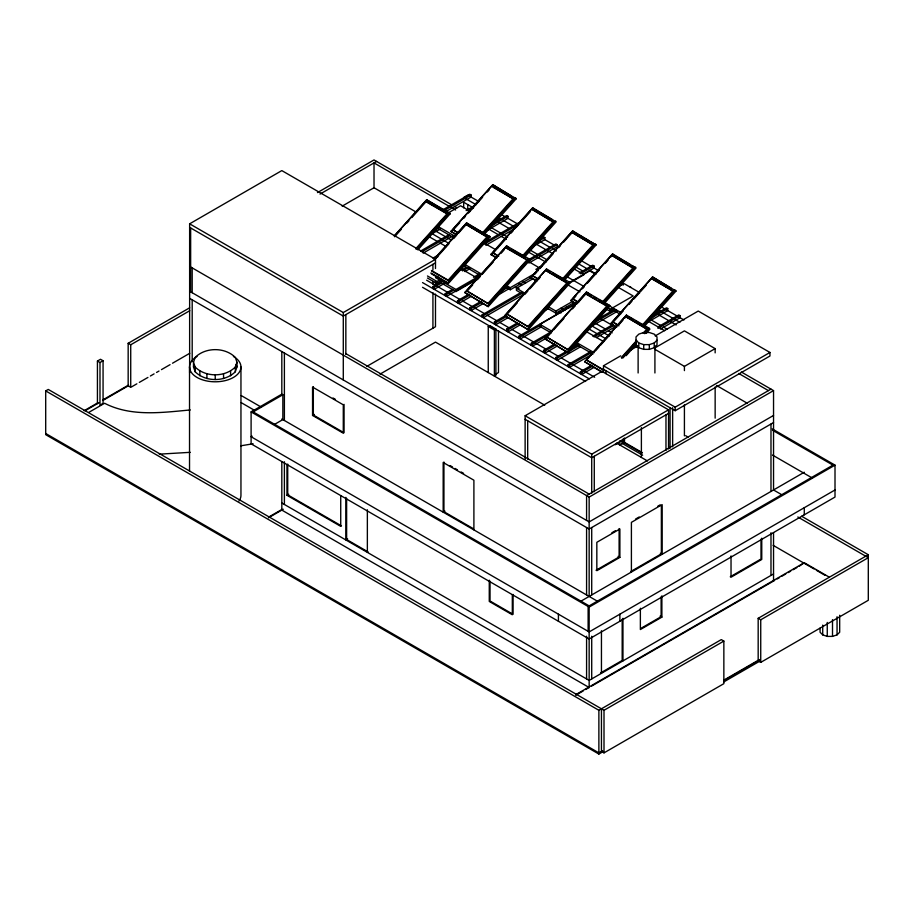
<?xml version="1.0" encoding="UTF-8"?>
<svg xmlns="http://www.w3.org/2000/svg" width="914" height="914" viewBox="0 0 914 914"><rect width="100%" height="100%" fill="white"/><g stroke="black" fill="none" stroke-linecap="round" stroke-linejoin="round"><path stroke-width="1.37" d="M193.505 362.218L195.162 357.42C205.479 347.046 225.004 347.046 235.321 357.42L236.966 362.218L236.966 366.948L235.321 371.758C225.004 382.132 205.479 382.132 195.162 371.758L193.505 366.948L193.505 362.218L195.162 367.028L195.162 371.758M193.505 366.948L194.339 364.549M235.321 371.758L235.321 367.028L236.966 362.218M394.357 235.766L426.632 199.743L449.688 213.053L450.122 213.876L417.835 249.899M394.322 236.189L425.707 201.171L447.22 213.59L447.529 214.162L416.144 249.179M394.631 236.76L401.28 229.334M406.993 222.97L408.889 220.845M411.883 217.521L426.015 201.743L425.707 201.171M415.836 248.608L447.22 213.59M417.401 249.076L449.688 213.053M456.223 234.909L450.933 231.288L492.715 184.662L516.193 198.795L484.854 233.756M457.88 232.933L452.796 229.597L491.789 186.09L513.599 199.081L483.163 233.036M451.367 232.099L459.753 222.742M463.558 218.503L465.454 216.378M468.459 213.031L474.012 206.827M475.109 205.616L482.581 197.275M487.333 191.974L489.23 189.849M434.31 258.833L466.586 222.81L490.075 236.943L448.294 283.557L431.305 273.754M434.276 259.256L465.66 224.238L487.482 237.229L448.488 280.735L431.751 271.081M435.692 258.593L448.843 243.912M453.607 238.611L456.452 235.424M459.422 232.11L467.02 223.633L466.586 222.81M482.866 232.464L513.302 198.509M483.472 233.995L515.759 197.972M448.488 280.735L448.18 280.164L487.173 236.657M448.294 283.557L447.86 282.734L489.641 236.12M496.165 257.977L490.887 254.343L532.668 207.729L556.146 221.862L524.807 256.823M497.822 256L492.737 252.664L531.742 209.157L553.553 222.148L523.116 256.103M491.321 255.166L497.799 247.934M497.97 247.751L506.356 238.383M511.12 233.07L513.017 230.956M516.01 227.62L530.143 211.854M464.758 292.491L506.539 245.877L529.594 259.188L530.029 260.01L488.247 306.624L464.758 292.491L488.247 306.624M466.62 290.812L505.613 247.306L527.127 259.725L527.435 260.296L488.43 303.802L466.62 290.812L488.43 303.802M466.928 291.383L472.629 285.019M477.382 279.707L480.238 276.531M482.284 274.246L493.549 261.667M501.158 253.178L504.014 250.002M522.819 255.532L553.244 221.576M524.373 256L555.712 221.039M488.133 303.231L527.127 259.725M487.813 305.802L529.594 259.188M536.118 281.044L530.84 277.41L572.621 230.796L596.099 244.929L564.761 279.89M537.775 279.067L532.691 275.731L571.684 232.225L593.506 245.215L563.07 279.17M534.896 274.177L536.804 272.064M539.82 268.705L552.97 254.023M558.671 247.648L560.579 245.535M563.55 242.21L573.044 231.619L572.621 230.796M504.711 315.558L546.492 268.945L569.548 282.255L569.97 283.077L528.201 329.691L504.711 315.558L528.201 329.691M506.573 313.879L545.567 270.361L567.08 282.792L567.377 283.363L528.383 326.869L506.573 313.879L528.383 326.869M505.145 316.381L517.335 302.774M524.944 294.285L527.801 291.109M529.834 288.835L540.163 277.308M562.761 278.599L593.197 244.644M563.378 280.13L595.665 244.107M528.086 326.298L567.08 282.792M527.766 328.869L569.548 282.255M576.071 304.099L570.793 300.478L612.563 253.864L636.053 267.996L604.714 302.957M577.728 302.134L572.644 298.798L611.637 255.28L633.459 268.282L603.023 302.237M572.952 299.369L575.797 296.182M582.458 288.755L584.366 286.63M587.359 283.294L599.584 269.653M605.285 263.289L608.141 260.102M611.1 256.8L612.997 254.686L612.563 253.864M544.664 338.626L586.445 292.012L609.489 305.322L609.924 306.144L568.154 352.758L544.664 338.626L568.154 352.758M546.526 336.946L585.52 293.428L607.033 305.859L607.33 306.43L568.337 349.936L546.526 336.946L568.337 349.936M545.098 339.448L551.588 332.216M553.644 329.92L563.949 318.415M572.507 308.863L575.363 305.687M577.385 303.425L585.817 294.011L585.52 293.428M602.714 301.666L633.151 267.711M603.331 303.197L635.618 267.174M568.04 349.365L607.033 305.859M567.72 351.936L609.489 305.322M616.025 327.166L610.746 323.545L652.516 276.931L676.006 291.063L644.667 326.024M618.881 325.887L612.597 321.865L651.591 278.347L673.412 291.349L642.976 325.304M611.169 324.367L623.359 310.76M629.072 304.396L631.928 301.209M633.962 298.947L639.537 292.72M640.611 291.52L646.187 285.294M602.04 372.318L584.617 361.693L626.398 315.079L649.443 328.389L649.877 329.211L646.084 333.439M603.514 370.239L586.48 360.013L625.473 316.495L646.986 328.914L647.283 329.497L644.427 332.673M595.334 351.033L599.138 346.783M600.247 345.561L610.552 334.056M619.121 324.504L622.925 320.254M624.936 318.015L626.833 315.901L626.398 315.079M642.668 324.733L673.104 290.766M643.285 326.264L675.572 290.241M621.303 357.568L636.521 340.591M643.182 333.164L646.986 328.914M621.611 358.151L636.83 341.173M622.857 358.048L636.155 343.218M644.701 333.679L649.443 328.389M626.136 355.695L636.59 344.041M636.018 340.191L638.829 343.001L643.707 344.624L649.328 344.624L654.196 343.001L657.006 340.191M654.196 347.731L657.006 344.921L657.006 336.935L654.196 334.124L649.328 332.502L643.707 332.502L638.829 334.124L636.018 336.935L636.018 344.921L638.829 347.731L643.707 349.354L649.328 349.354L654.196 347.731L654.196 343.001M820.087 628.067L820.087 632.248L822.714 634.876L827.261 636.395L832.505 636.395L837.053 634.876L839.68 632.248L839.68 615.259M195.162 367.028C205.479 377.402 225.004 377.402 235.321 367.028M189.632 372.866L189.632 223.827L281.82 170.598L435.487 259.313L435.487 268.533M317.478 192.591L374.02 159.95L452.007 204.965M320.037 194.076L376.579 161.424M342.167 206.141L374.123 187.69M602.589 751.914L598.876 754.05L45.7 434.676L45.7 390.906L48.259 389.433L604.005 710.281L723.854 641.091L723.854 683.672L604.005 752.873L601.446 751.388L601.446 708.807M97.432 403.622L97.432 361.041L100.506 359.271L103.065 360.744L103.065 403.325M129.868 386.862L128.166 385.879L128.166 343.298L189.632 307.812M97.432 361.041L99.992 362.515L103.065 360.744M128.166 343.298L130.725 344.772L189.735 310.714M84.077 410.74L97.661 402.903M102.608 400.046L128.543 385.08M85.253 410.66L98.838 402.811M103.785 399.955L128.543 385.662M102.048 403.919L99.992 405.108L99.992 362.515M136.871 383.811L130.725 387.365L130.725 344.772M139.328 382.395L147.931 377.425M150.399 376.008L154.078 373.872M156.545 372.455L159.002 371.038M161.458 369.622L170.061 364.652M172.518 363.224L189.735 353.295M88.749 412.42L104.607 403.268C130.976 416.921 161.904 412.58 190.295 409.952M442.764 209.866L469.807 194.248L471.087 194.99L471.087 197.058L446.5 211.26M444.044 210.608L471.087 194.99M448.42 212.813L460.587 205.787L470.379 211.442M466.117 210.574L474.72 205.604M434.207 230.477L437.897 228.351M468.631 210.608L472.31 208.472M430.517 234.681L440.354 229.003M420.634 251.03L448.911 234.704M421.914 251.773L450.191 235.446M423.148 253.132L452.647 236.098M432.928 258.125L437.84 255.292M494.394 222.639L506.687 215.544L507.967 216.287L507.967 218.355L487.071 230.419M434.207 258.868L437.897 256.743M490.749 226.215L507.967 216.287M189.632 223.827L343.287 312.542L435.487 259.313M435.487 262.855L343.287 316.084L189.632 227.369M484.557 242.518L518.981 222.639M484.603 243.958L517.804 224.798M485.837 245.318L515.336 228.294M437.897 276.257L435.487 277.65L455.972 289.475L476.468 277.65L476.468 279.718L455.972 291.543L439.108 281.798M427.466 275.971L437.029 281.489L440.651 279.398M427.466 278.039L437.029 283.557L440.651 281.466M432.928 288.584L432.928 286.516L440.297 282.255M461.204 270.19L466.117 267.356M432.928 286.516L434.207 287.259L441.588 282.997M462.484 270.932L468.631 267.379M444.044 283.648L434.207 289.327L434.207 287.259M464.94 271.584L469.853 268.739M445.221 295.679L445.221 293.611L452.59 289.361M473.498 277.285L479.644 273.743M541.099 238.257L543.567 236.84L544.847 237.571L544.847 239.651L533.776 246.037M445.221 293.611L446.5 294.354L453.881 290.092M476 277.319L480.924 274.486M537.466 241.833L544.847 237.571M477.234 278.679L446.5 296.422L446.5 294.354M772.25 428.906L835.008 465.135L835.008 497.067L589.153 639.012L251.099 443.838L251.099 411.906L281.82 394.163L282.849 394.757L282.849 419.595L274.531 424.393M253.144 411.906L282.849 394.757M457.514 302.785L457.514 300.706L468.574 294.319M528.806 259.542L555.861 243.935L557.14 244.678L557.14 246.746L528.863 263.061M457.514 300.706L458.794 301.449L469.853 295.062M528.863 260.993L557.14 244.678M471.087 296.422L458.794 303.517L458.794 301.449M366.697 366.445L435.487 326.732L435.487 294.091M541.956 265.848L535.878 269.367L538.266 270.75M469.807 309.88L469.807 307.812L480.867 301.426M504.22 287.933L506.687 286.516M538.643 268.065L541.099 266.648M469.807 307.812L471.087 308.544L482.146 302.157M501.82 290.801L507.967 287.259M252.115 436.149L251.099 436.743L589.153 631.917L835.008 489.973M506.584 285.568L510.275 287.704L534.701 273.594M483.38 303.517L471.087 310.623L471.087 308.544M498.13 295.005L509.189 288.618M505.351 286.927L510.275 289.772L531.034 277.776M523.813 294.628L516.41 290.366L516.41 288.287L533.479 278.439M482.101 316.975L482.101 314.907L521.437 292.194M379.996 374.146L435.487 342.11L544.744 405.188M482.101 314.907L483.38 315.65L522.717 292.937M312.554 415.447L343.287 433.19L343.287 404.811L312.554 387.068L312.554 415.447L314.347 414.419M523.951 294.297L483.38 317.718L483.38 315.65M494.394 324.07L494.394 322.002L505.453 315.616M579.213 273.035L592.729 265.22L594.02 265.963L594.02 268.031L582.949 274.417M488.247 326.435L489.778 325.555L495.925 329.097L495.925 375.231L494.394 376.122L494.394 329.988L488.247 326.435L488.247 372.569M494.394 322.002L495.674 322.745L506.733 316.358M580.493 273.766L594.02 265.963M507.967 317.718L495.674 324.813L495.674 322.745M569.034 282.746L589.656 270.841L595.711 274.337M569.433 283.112L584.023 274.691L573.272 268.476M494.394 329.988L495.925 329.097M506.687 331.165L506.687 329.097L516.513 323.419M506.687 329.097L507.967 329.84L519.026 323.453M520.26 324.813L507.967 331.908L507.967 329.84M544.847 310.623L548.526 308.486M548.457 306.796L555.861 311.057L572.918 301.209M547.223 308.155L555.861 313.136L574.141 302.58M518.981 338.271L518.981 336.192L576.757 302.842M551.096 332.856L539.98 326.435L539.98 324.367L574.3 304.556M518.981 336.192L520.26 336.935L541.157 324.87M541.157 326.938L520.26 339.003L520.26 336.935M617.921 287.053L623.976 283.557L639.857 292.731M531.274 345.366L531.274 343.298L550.936 331.942M531.274 343.298L532.554 344.03L548.526 334.81M546.069 338.294L532.554 346.109L532.554 344.03M495.411 374.34L498.484 372.569L498.484 330.628M286.95 464.541L286.95 495.297L288.744 494.257M607.73 307.892L610.152 309.286L633.196 295.976L618.687 287.602M606.519 309.263L610.152 311.354L613.785 309.252M543.567 352.461L543.567 350.393L554.627 344.007M596.419 319.877L613.637 309.937M543.567 350.393L544.847 351.136L555.906 344.738M594.02 322.745L616.139 309.972M557.14 346.109L544.847 353.204L544.847 351.136M590.33 326.938L617.373 311.331M268.476 517.198L282.06 509.361M268.476 517.792L283.294 509.235M555.861 359.556L555.861 357.488L566.92 351.102M571.833 348.257L577.979 344.715M592.729 336.192L612.403 324.847M555.861 357.488L557.14 358.231L579.259 345.458M594.02 336.935L613.682 325.578M580.493 346.817L557.14 360.299L557.14 358.231M596.476 337.586L616.139 326.229M568.154 366.651L568.154 364.583L590.273 351.81M651.739 316.324L666.489 307.812L667.768 308.544L667.768 310.623L648.106 321.968M568.154 364.583L569.433 365.326L591.552 352.553M651.796 317.775L667.768 308.544M591.552 354.621L569.433 367.394L569.433 365.326M580.436 373.757L580.436 371.678L591.507 365.292M657.886 326.972L678.782 314.907L680.062 315.65L680.062 317.718L660.399 329.074M580.436 371.678L581.727 372.421L592.786 366.034M657.943 328.423L680.062 315.65M594.02 367.394L581.727 374.489L581.727 372.421M603.491 372.112L603.491 365.771L620.72 355.82M630.569 350.142L637.949 345.88M655.178 335.929L698.25 311.057L769.954 352.461L769.954 356.014L675.195 410.717L603.491 369.313M525.127 459.034L525.127 415.744L601.949 371.392L668.545 409.826L668.545 448.865M654.915 347.903L684.415 330.879L715.148 348.622L715.148 352.873M347.64 538.917L345.846 539.946L345.846 497.365M654.915 349.331L684.415 366.365L715.148 348.622M444.958 511.12L443.176 512.148L443.176 462.473L473.898 480.216L473.898 529.892M525.127 415.744L591.712 454.189L668.545 409.826M603.491 365.771L675.195 407.164L769.954 352.461M668.545 413.379L591.712 457.743L525.127 419.298M615.271 444.73L618.344 442.947M770.982 389.136L586.582 495.594L586.582 520.432M189.632 266.408L589.153 497.067L773.541 390.609L773.541 489.973L782.144 494.942M773.541 415.447L589.153 521.905L189.632 291.246M773.541 422.542L589.153 529.012L189.632 298.341M611.832 532.771L615.476 530.668M635.55 519.072L639.24 516.947M657.68 506.299L660.136 504.871M596.065 570.256L619.109 556.957L619.109 528.566M619.886 557.391L596.831 570.702L596.831 542.31L619.886 529.012L619.886 557.391L618.093 556.363M630.637 571.593L661.37 553.85L661.37 505.591M580.539 601.401L804.274 472.23M833.979 464.541L588.125 606.485L588.125 631.323M251.099 411.906L589.153 607.079L835.008 465.135M640.794 628.421L661.119 616.687L661.119 596.819M730.263 576.768L760.996 559.025L760.996 539.146M661.885 595.837L661.885 617.133L640.371 629.552L640.371 608.256M600.669 672.875L622.183 660.456L622.183 619.292M773.541 573.958L589.153 680.416L281.82 502.986M575.797 694.629L804.274 562.716L828.861 576.917M575.797 695.223L583.201 690.95M585.668 689.522L589.381 687.385M591.609 686.094L616.55 671.699M617.418 671.196L633.836 661.713M634.636 661.256L656.069 648.871M656.755 648.483L774.638 580.424M777.106 578.996L779.573 577.568M782.041 576.151L785.754 574.003M788.222 572.587L790.69 571.159M793.158 569.73L796.859 567.594M799.339 566.166L804.274 562.716M45.7 390.906L598.876 710.281L721.295 639.606L723.854 641.091M758.174 618.31L868.3 554.741L868.3 600.281L760.734 662.376L758.174 660.902L758.174 618.31L760.734 619.795L868.3 557.689L797.831 517.004M723.705 680.21L759.523 659.531M602.589 750.725L598.876 752.873L45.7 433.487M723.705 680.804L759.545 660.114M723.705 681.981L759.545 661.29M240.736 445.815L253.098 443.781M190.238 452.327L159.299 454.155M511.337 195.996L492.715 184.662M513.771 197.39L516.193 198.795M534.313 209.249L552.502 219.76M573.044 231.619L588.822 240.725M591.244 242.13L596.099 244.929M614.219 255.383L629.986 264.489M632.408 265.894L634.842 267.288M671.15 288.253L652.516 276.931M673.572 289.658L676.006 291.063M493.286 187.347L513.599 199.081M553.553 222.148L531.742 209.157M593.506 245.215L571.684 232.225M633.459 268.282L611.637 255.28M653.087 279.615L673.412 291.349M629.609 286.516L630.889 287.259M478.879 201.56L467.751 195.139L463.661 197.504L476.011 204.633M501.112 214.402L517.175 223.667M544.356 239.365L554.238 245.066M581.418 260.764L598.716 270.75M620.949 283.591L623.428 285.019M660.491 306.418L683.958 319.969M498.256 217.475L500.723 218.903M503.191 220.331L513.074 226.032M540.254 241.73L550.137 247.431M552.616 248.859L556.318 251.007M578.562 263.838L587.211 268.83M589.679 270.258L595.848 273.823M658.857 310.2L679.867 322.334M473.543 207.946L463.661 202.234L463.661 207.832M495.776 220.788L509.372 228.626M536.552 244.324L552.616 253.589M574.849 266.431L583.498 271.424M655.155 312.794L676.154 324.927M454.475 206.393L456.943 207.821M490.327 227.095L507.636 237.092M529.892 249.945L537.306 254.218M539.786 255.646L547.2 259.93M649.82 319.18L660.948 325.601M663.415 327.029L667.129 329.177M741.311 371.998L773.541 390.609M455.618 210.014L374.02 162.909L374.02 187.747L416.064 212.014M489.001 229.288L498.895 235.001M501.363 236.429L506.31 239.285M528.566 252.127L545.875 262.124M647.729 320.928L664.672 330.708M738.752 373.483L768.423 390.609M566.543 276.428L583.806 286.39M442.844 209.672L426.632 199.743M445.267 211.077L450.122 213.876M467.02 223.633L484.009 233.436M486.431 234.841L490.075 236.943M509.406 248.105L506.539 245.877M511.829 249.499L525.173 257.211M527.595 258.605L530.029 260.01M548.137 270.464L550.571 271.869M552.993 273.275L566.337 280.975M591.735 295.633L586.445 292.012M594.157 297.039L596.579 298.432M599.013 299.838L609.924 306.144M628.044 316.598L632.899 319.397M635.321 320.803L637.744 322.208M640.177 323.602L643.81 325.704M646.244 327.109L648.666 328.503M604.668 303.162L620.549 312.337M426.015 201.743L447.529 214.162M487.482 237.229L465.66 224.238M507.11 248.562L527.435 260.296M567.377 283.363L545.567 270.361M585.817 294.011L607.33 306.43M647.283 329.497L625.473 316.495M612.003 309.469L620.549 314.405M527.275 260.844L539.568 267.951M567.822 284.848L579.91 291.829M484.34 243.158L495.239 249.453M452.796 229.597L458.771 233.047M492.737 252.664L498.713 256.114M532.691 275.731L538.666 279.181M572.644 298.798L578.619 302.248M612.597 321.865L618.572 325.315M450.933 231.288L457 234.784M490.887 254.343L496.953 257.851M530.84 277.41L536.906 280.918M570.793 300.478L576.86 303.985M610.746 323.545L616.801 327.052M529.8 277.685L532.279 279.113M573.078 302.671L575.546 304.099M599.036 317.661L612.643 325.51M716.496 385.468L747.401 403.314M437.509 226.181L454.658 236.075M437.509 228.249L453.435 237.446M634.225 344.772L637.858 346.874M435.464 230.911L451.516 240.176M523.174 281.546L525.653 282.974M566.417 306.51L568.885 307.938M594.831 322.916L605.959 329.337M608.427 330.765L612.129 332.902M634.373 345.743L636.841 347.171M431.362 233.276L448.66 243.261M519.083 283.911L521.551 285.339M561.082 308.167L564.795 310.303M591.975 326.001L609.272 335.986M772.467 430.208L832.962 465.135M428.894 236.577L437.543 241.57M440.011 242.998L446.192 246.563M515.37 286.505L519.083 288.641M558.614 311.468L561.082 312.896M588.262 328.594L605.559 338.58M516.41 288.287L525.047 293.268M586.285 331.588L603.594 341.585M464.643 264.317L481.621 274.12M463.432 265.688L480.41 275.491M460.793 268.602L476.468 277.65M772.467 455.046L811.975 477.851M576.894 342.727L594.203 352.713M575.66 344.075L592.969 354.072M539.98 324.367L552.33 331.496M431.454 270.51L448.18 280.164M586.48 360.013L603.206 369.667M430.871 272.932L447.86 282.734M584.617 361.693L602.817 372.204M426.632 280.221L459.993 299.484M462.461 300.912L484.706 313.753M487.173 315.17L497.056 320.883M499.524 322.311L509.406 328.012M511.886 329.44L546.481 349.411M548.948 350.839L558.831 356.54M561.299 357.968L594.66 377.231M422.542 282.586L589.324 378.887M685.694 435.704L688.082 437.086M422.542 287.316L585.623 381.469M801.624 516.239L868.3 554.741M642.416 452.716L624.491 442.365L624.491 438.103M621.988 441.508L641.902 453.001M621.68 443.107L642.645 455.206M616.653 443.164L647.478 460.953M773.13 545.327L809.187 566.154M810.17 566.714L814.111 568.988M816.351 570.279L825.171 575.374M345.583 353.49L589.153 494.108M660.342 553.256L662.136 554.295L662.136 504.608L631.403 522.351L631.403 572.038M332.993 397.978L335.449 399.395M450.088 465.58L452.544 466.997M455.001 468.414L457.457 469.83M461.147 471.967L463.604 473.383M660.091 616.093L661.885 617.133M473.441 528.738L443.941 511.703L443.941 462.027M241.262 395.579L260.924 406.936M281.82 419L597.756 601.401M241.262 402.674L254.778 410.489M252.115 411.311L589.153 605.891M341.493 525.904L287.716 494.851L287.716 464.095M286.95 495.297L340.728 526.35L340.728 495.594M368.136 551.93L346.623 539.511L346.623 498.347M651.591 278.347L651.899 278.93M532.668 207.729L533.102 208.552M546.492 268.945L546.926 269.767M491.789 186.09L492.086 186.662M505.613 247.306L505.922 247.877M236.143 364.549L236.966 366.948M837.053 616.733L837.053 634.876M832.505 619.646L832.505 636.395M827.261 622.434L827.261 636.395M822.714 625.107L822.714 634.876M804.274 507.716L804.274 514.811M773.541 532.668L773.541 581.053M770.982 424.027L770.982 491.446M770.982 532.725L770.982 575.432M761.762 538.175L761.762 559.471L731.029 577.214L731.029 555.918M760.734 619.795L760.734 662.376M715.148 386.942L715.148 418.166M684.415 366.365L684.415 370.616M684.415 404.685L684.415 435.909M675.195 407.164L675.195 410.717M672.635 407.678L672.635 446.82M670.076 407.758L670.076 448.306M665.975 414.853L665.975 450.351M654.915 346.018L654.915 372.981M649.328 344.624L649.328 349.354M643.707 344.624L643.707 349.354M641.388 427.638L641.388 457.446M638.829 343.001L638.829 347.731M638.121 346.018L638.121 372.981M623.976 438.4L623.976 442.662M622.96 618.31L622.96 660.902M622.445 439.28L622.445 443.541L619.886 445.027L619.886 440.765M619.886 614.174L619.886 621.269M610.152 309.286L610.152 311.354M606.051 370.798L606.051 373.598M604.005 710.281L604.005 752.873M601.446 630.74L601.446 673.321M598.876 710.281L598.876 754.05M594.271 456.257L594.271 491.743M591.712 454.189L591.712 493.229M591.712 527.527L591.712 594.957M591.712 636.224L591.712 678.942M589.153 497.067L589.153 596.431M589.153 607.079L589.153 687.511L281.82 510.081L281.82 461.696M586.582 527.527L586.582 594.957M586.582 636.224L586.582 678.942M558.42 614.174L558.42 621.269M555.861 311.057L555.861 313.136M527.686 420.771L527.686 459.102M513.085 594.454L513.085 614.322L490.041 601.012L490.041 581.144M512.32 594.9L512.32 614.768L489.264 601.458L489.264 580.173M510.275 287.704L510.275 289.772M467.751 204.599L467.751 210.197M455.972 289.475L455.972 291.543M437.029 281.489L437.029 283.557M435.487 281.306L435.487 285.568M432.928 264.34L432.928 270.018M432.928 281.375L432.928 284.208M432.928 292.731L432.928 328.217M367.359 509.784L367.359 552.376M345.846 314.61L345.846 354.358M344.064 404.365L344.064 432.756L313.331 415.013L313.331 386.622M343.287 312.542L343.287 379.961M284.391 353.055L284.391 420.474M284.391 461.753L284.391 504.459M281.82 351.57L281.82 395.122M240.953 366.948L240.953 495.297A25.718 14.841 0 0 1 239 500.975M230.602 371.095L230.602 375.825M223.553 373.815L223.553 378.545M215.236 374.763L215.236 379.504M206.918 373.815L206.918 378.545M199.869 371.095L199.869 375.825M192.191 267.882L192.191 292.731M192.191 299.826L192.191 361.636M190.649 227.963L190.649 291.84M189.529 366.948L189.529 471.053M233.424 356.46A25.718 14.841 0 0 1 233.424 377.448A25.718 14.841 0 0 1 197.058 377.448A25.718 14.841 0 0 1 197.058 356.46"/></g></svg>
